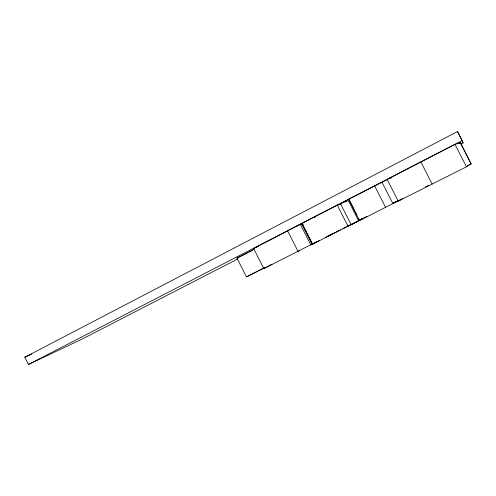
<?xml version="1.0" encoding="UTF-8"?>
<svg xmlns="http://www.w3.org/2000/svg" width="496" height="496" viewBox="0 0 496 496"><rect width="100%" height="100%" fill="white"/><g stroke="black" fill="none" stroke-linecap="round" stroke-linejoin="round"><path stroke-width="0.74" d="M358.62 218.445L359.668 220.509L351.168 224.669L340.492 203.72L348.812 199.2L359.445 220.639L400.632 199.615M467.158 165.869L471.2 163.866L460.375 142.718L454.981 144.367L387.122 179.385L398.22 201.14L466.469 166.811L471.113 163.643M402.492 198.617L398.22 201.14M361.187 219.213L361.547 219.003L361.2 219.189M338.551 205.022L341.155 203.676L337.255 205.121L302.045 223.299L312.66 244.175L351.652 224.279L347.727 226.257M351.168 224.669L364.87 217.446M327.317 236.499L328.371 235.904M325.587 237.367L325.171 237.603L332.5 233.889M312.66 244.175L316.566 241.974M319.17 240.622L319.598 240.38L317.217 241.608M288.009 230.714L253.605 248.471L263.841 268.646L317.583 241.298M299.46 250.734L298.102 251.497L287.568 230.77L301.618 223.671L312.139 244.361L310.874 245.074L300.266 224.217M263.841 268.646L271.988 264.176M254.07 249.209L236.921 258.05L246.481 276.898L263.767 268.057M329.108 235.488L329.449 235.309M238.049 258.794L81.809 339.239L28.439 364.473L24.8 357.238L457.591 131.527L463.128 142.904L461.063 143.97M28.439 364.473L462.216 140.56M348.564 199.287L387.897 179.261M296.267 226.449L301.773 223.609L303.106 224.161M314.34 217.515L315.685 216.814M345.39 201.618L346.723 200.93M460.375 142.718L459.005 143.425L460.406 142.774L460.623 143.139M241.316 256.072L247.461 252.904M248.825 252.197L252.235 250.443M358.007 220.962L347.826 226.176M359.371 220.267L362.768 218.519M329.921 235.067L330.497 234.769M246.481 276.898L265 267.573M393.564 202.901L398.412 200.465M425.295 186.967L428.718 185.244M329.859 235.166L331.557 234.31M393.371 203.025L398.672 200.545M334.081 233.12L340.417 229.908M342.99 228.637L346.419 226.914M398.586 200.502L393.44 203.1L394.828 202.48M331.793 234.112L332.432 233.796M361.33 219.139L361.82 218.897M364.994 217.329L366.897 216.38M343.511 202.61L346.94 200.917M332.996 233.511L333.461 233.281M24.8 357.238L31.787 354.076M236.921 258.05L240.634 256.42M253.605 248.471L258.28 246.469M340.492 203.72L342.668 202.92M389.968 178.306L391.821 177.711M389.354 178.504L389.682 178.417M303.031 224.502L301.773 223.609L312.282 244.28M463.128 142.904L457.591 131.527M470.791 163.339L460.654 143.195M454.981 144.367L466.469 166.811M420.912 162.037L432.146 184.028M382.019 182.292L392.925 203.664M374.61 185.845L385.64 207.464M349.159 199.888L354.417 210.199M355.117 211.575L356.866 215.01M347.987 199.857L358.701 220.881M337.255 205.121L348.074 226.362"/></g></svg>
